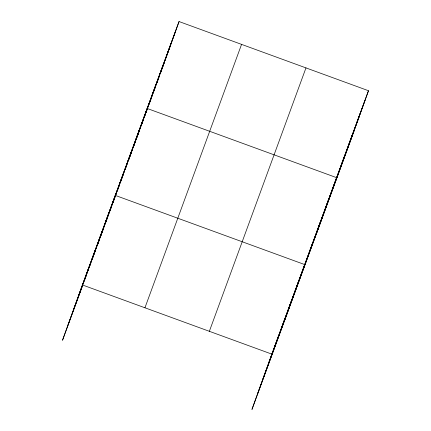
<?xml version="1.0" encoding="UTF-8"?>
<svg xmlns="http://www.w3.org/2000/svg" width="431" height="431" viewBox="0 0 431 431"><rect width="100%" height="100%" fill="white"/><g stroke="black" fill="none" stroke-linecap="round" stroke-linejoin="round"><path stroke-width="0.65" d="M368.489 90.731L271.864 354.137L251.952 409.45L348.571 146.044L368.489 90.731L179.048 21.55L82.429 284.956L62.511 340.269L82.677 285.3M85.521 276.691L88.996 267.042M92.094 258.778L95.569 249.134M98.667 240.87L102.136 231.221M105.234 222.956L108.709 213.307M97.401 245.061L98.079 243.176M98.306 242.551L99.884 238.154L94.448 252.932M103.585 227.875L100.789 235.638L104.431 225.709M103.801 227.282L115.276 195.399L304.717 264.58L284.805 319.894M119.775 183.315L123.25 173.666M127.748 161.582L131.223 151.938M135.722 139.849L139.191 130.205M128.831 159.389L129.963 156.254M130.189 155.623L132.452 149.347L128.804 159.271M133.535 146.33L135.469 140.953M135.684 140.355L138.049 133.788L130.523 154.298M151.664 96.388L155.133 86.744M159.853 74.057L163.107 65.011M171.08 43.283L167.605 52.927L175.579 31.194M160.267 73.723L161.846 69.326M162.072 68.701L164.109 63.05L160.235 73.588M164.992 60.599L167.357 54.031M167.573 53.433L169.938 46.866L162.406 67.376M170.148 46.268L179.048 21.55M274.962 345.872L278.437 336.223M281.535 327.959L285.004 318.315M288.102 310.051L291.577 300.402M294.675 292.137L298.144 282.488M309.216 252.496L312.69 242.847M317.189 230.763L320.659 221.119M325.157 209.03L328.632 199.386M316.688 232.966L336.6 177.653L147.165 108.472L138.265 133.19L146.238 111.457M341.099 165.569L344.574 155.925M349.072 143.841L352.547 134.192M357.046 122.108L360.515 112.464M78.954 294.605L159.632 74.66M159.863 74.035L167.379 53.546M73.529 309.673L93.241 255.939M93.468 255.319L99.809 238.025M100.035 237.411L114.35 198.384M114.581 197.764L122.097 177.276M122.323 176.651L130.291 154.923M146.465 110.837L153.98 90.348M154.206 89.729L162.18 67.996M67.936 325.2L82.666 285.053M83.118 283.819L87.197 272.699M87.876 270.846L94.222 253.552M105.116 223.845L108.763 213.911M108.989 213.291L112.179 204.596M112.863 202.732L116.505 192.802M116.731 192.178L119.92 183.487M120.605 181.623L124.704 170.45M124.931 169.825L127.894 161.754M132.673 148.717L136.094 139.402M136.546 138.162L140.646 126.983M140.872 126.364L143.835 118.293M144.288 117.054L148.388 105.875M148.62 105.256L156.135 84.767M156.819 82.903L159.777 74.832M83.129 284.061L83.808 282.213M84.487 280.36L86.529 274.8M87.886 271.094L88.565 269.24M89.249 267.387L90.833 263.066M92.643 258.121L95.138 251.327M97.411 245.12L99.006 240.778M100.375 237.05L101.059 235.191M101.743 233.327L103.338 228.98M105.159 224.012L107.206 218.425M108.116 215.942L108.801 214.078M109.943 210.975L111.079 207.871M112.9 202.904L114.953 197.317M115.864 194.834L116.548 192.969M117.685 189.866L119.279 185.519M120.642 181.79L123.147 174.964M125.426 168.753L127.021 164.41M128.842 159.443L131.347 152.612M133.626 146.4L135.221 142.058M136.589 138.329L139.094 131.498M141.368 125.292L142.963 120.944M144.331 117.221L145.468 114.118M146.152 112.254L147.294 109.151M149.115 104.183L151.162 98.591M152.073 96.108L152.757 94.249M153.899 91.146L155.036 88.037M156.857 83.07L158.91 77.483M144.94 307.788L241.565 44.382M209.353 331.31L305.972 67.899M268.394 363.786L365.014 100.375M262.964 378.854L359.589 115.449M257.377 394.381L354.002 130.976M82.429 284.956L271.864 354.137"/></g></svg>
